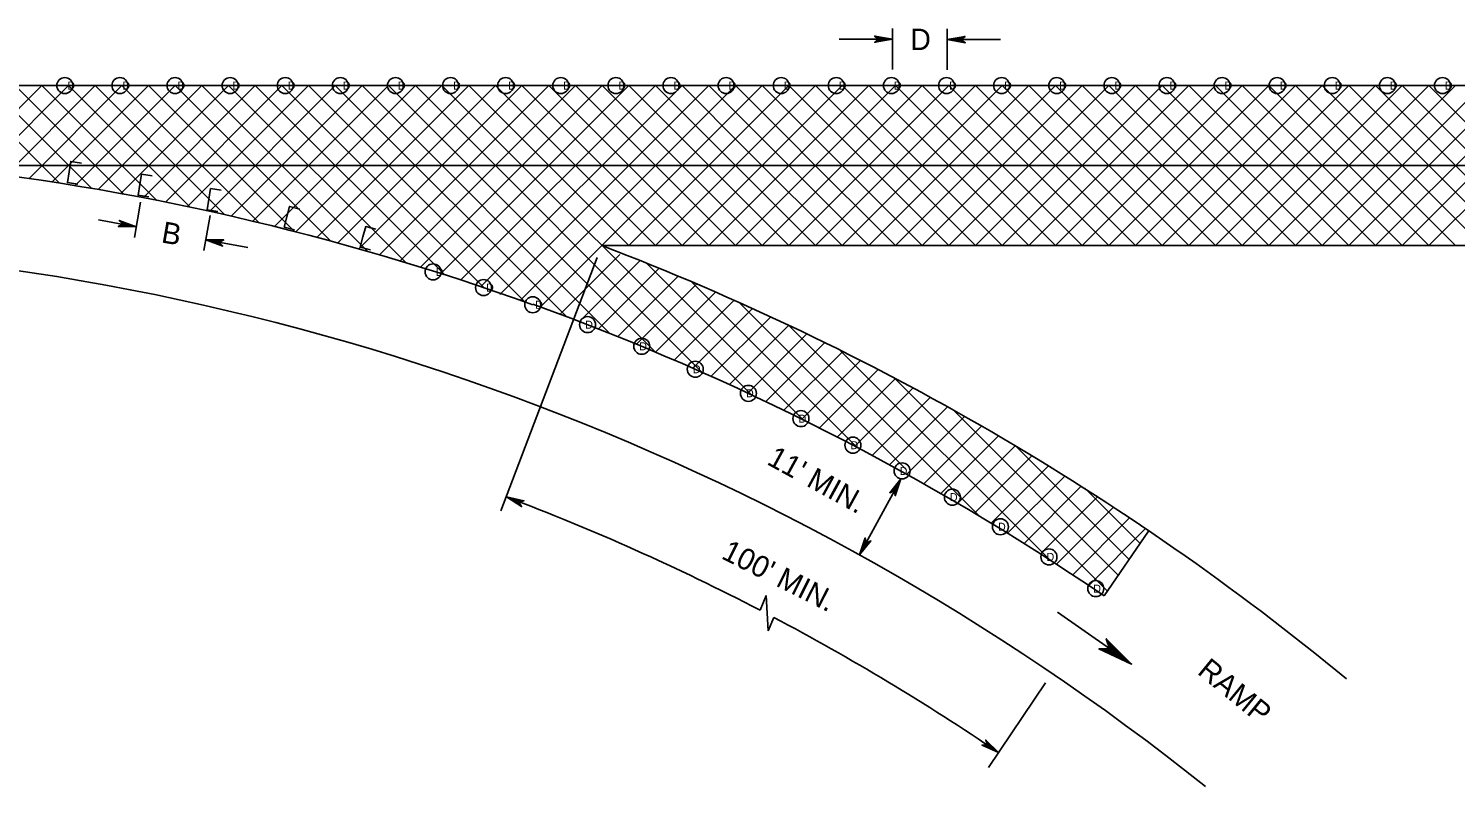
# Model space of a CAD drawing. Extents: x 499945 to 500993, y 499985 to 500645.
# Drawn here: x 500487 to 500754.3, y 500333.8 to 500475.8 of the extents above; entities that cross this region are included whole.
import ezdxf

# ---------------------------------------------------------------- set-up
doc = ezdxf.new("R2010")
doc.units = 0
for name, color, linetype in [('1', 7, 'Continuous'), ('24', 7, 'Continuous'), ('5', 7, 'Continuous'), ('56', 7, 'Continuous'), ('60', 7, 'Continuous')]:
    doc.layers.add(name, color=color, linetype=linetype)

msp = doc.modelspace()

# ---------------------------------------------------------------- linework, layer by layer
at = {"layer": '1'}
for p, q in [((500648.87, 500468.19), (500648.87, 500475.85)), ((500659.15, 500468.13), (500659.15, 500475.79)), ((500648.87, 500473.85), (500638.88, 500473.85)), ((500659.15, 500473.79), (500669.14, 500473.79)), ((500077.46, 500465.17), (500813.85, 500465.17)), ((500411.24, 500465.17), (500813.85, 500465.17)), ((500473.88, 500449.51), (500489.54, 500465.17)), ((500492.82, 500446.9), (500474.55, 500465.17)), ((500478.33, 500448.96), (500494.54, 500465.17)), ((500498.8, 500445.92), (500479.55, 500465.17)), ((500482.75, 500448.38), (500499.53, 500465.17)), ((500504.87, 500444.84), (500484.54, 500465.17)), ((500487.13, 500447.77), (500504.53, 500465.17)), ((500511.05, 500443.66), (500489.54, 500465.17)), ((500491.47, 500447.11), (500509.53, 500465.17)), ((500517.33, 500442.38), (500494.54, 500465.17)), ((500495.78, 500446.43), (500514.52, 500465.17)), ((500523.72, 500440.98), (500499.53, 500465.17)), ((500500.05, 500445.7), (500519.52, 500465.17)), ((500504.29, 500444.95), (500524.51, 500465.17)), ((500530.23, 500439.47), (500504.53, 500465.17)), ((500508.5, 500444.16), (500529.51, 500465.17)), ((500536.88, 500437.82), (500509.53, 500465.17)), ((500512.68, 500443.34), (500534.51, 500465.17)), ((500543.66, 500436.03), (500514.52, 500465.17)), ((500516.82, 500442.49), (500539.5, 500465.17)), ((500550.59, 500434.1), (500519.52, 500465.17)), ((500520.93, 500441.6), (500544.5, 500465.17)), ((500557.68, 500432.01), (500524.51, 500465.17)), ((500525.06, 500440.74), (500549.5, 500465.17)), ((500529.07, 500439.74), (500554.49, 500465.17)), ((500564.94, 500429.74), (500529.51, 500465.17)), ((500533.09, 500438.77), (500559.49, 500465.17)), ((500572.4, 500427.27), (500534.51, 500465.17)), ((500537.08, 500437.77), (500564.48, 500465.17)), ((500579.88, 500424.79), (500539.5, 500465.17)), ((500541.05, 500436.73), (500569.48, 500465.17)), ((500587.78, 500421.89), (500544.5, 500465.17)), ((500544.98, 500435.67), (500574.48, 500465.17)), ((500548.89, 500434.58), (500579.47, 500465.17)), ((500595.94, 500418.73), (500549.5, 500465.17)), ((500552.77, 500433.47), (500584.47, 500465.17)), ((500604.39, 500415.27), (500554.49, 500465.17)), ((500556.62, 500432.33), (500589.47, 500465.17)), ((500613.19, 500411.46), (500559.49, 500465.17)), ((500560.45, 500431.16), (500594.46, 500465.17)), ((500564.25, 500429.96), (500599.46, 500465.17)), ((500622.39, 500407.27), (500564.48, 500465.17)), ((500568.02, 500428.74), (500604.45, 500465.17)), ((500599.46, 500435.19), (500569.48, 500465.17)), ((500571.77, 500427.49), (500609.45, 500465.17)), ((500604.45, 500435.19), (500574.48, 500465.17)), ((500575.3, 500426.02), (500614.45, 500465.17)), ((500579.28, 500425.01), (500619.44, 500465.17)), ((500609.45, 500435.19), (500579.47, 500465.17)), ((500614.45, 500435.19), (500584.47, 500465.17)), ((500619.44, 500435.19), (500589.47, 500465.17)), ((500624.44, 500435.19), (500594.46, 500465.17)), ((500629.43, 500435.19), (500599.46, 500465.17)), ((500615.94, 500453.68), (500604.45, 500465.17)), ((500621.62, 500453), (500609.45, 500465.17)), ((500626.62, 500453), (500614.45, 500465.17)), ((500631.62, 500453), (500619.44, 500465.17)), ((500619.58, 500460.31), (500624.44, 500465.17)), ((500636.61, 500453), (500624.44, 500465.17)), ((500624.57, 500460.31), (500629.43, 500465.17)), ((500629.43, 500435.19), (500659.41, 500465.17)), ((500641.61, 500453), (500629.43, 500465.17)), ((500629.57, 500460.31), (500634.43, 500465.17)), ((500634.43, 500435.19), (500664.41, 500465.17)), ((500646.3, 500453.3), (500634.43, 500465.17)), ((500634.57, 500460.31), (500639.43, 500465.17)), ((500639.43, 500435.19), (500669.4, 500465.17)), ((500669.4, 500435.19), (500639.43, 500465.17)), ((500639.56, 500460.31), (500644.42, 500465.17)), ((500643.82, 500459.57), (500649.42, 500465.17)), ((500644.42, 500435.19), (500674.4, 500465.17)), ((500674.4, 500435.19), (500644.42, 500465.17)), ((500646.17, 500456.93), (500654.42, 500465.17)), ((500649.42, 500435.19), (500679.4, 500465.17)), ((500679.4, 500435.19), (500649.42, 500465.17)), ((500654.42, 500435.19), (500684.39, 500465.17)), ((500684.39, 500435.19), (500654.42, 500465.17)), ((500659.41, 500435.19), (500689.39, 500465.17)), ((500689.39, 500435.19), (500659.41, 500465.17)), ((500664.41, 500435.19), (500694.39, 500465.17)), ((500694.39, 500435.19), (500664.41, 500465.17)), ((500669.4, 500435.19), (500699.38, 500465.17)), ((500699.38, 500435.19), (500669.4, 500465.17)), ((500674.4, 500435.19), (500704.38, 500465.17)), ((500704.38, 500435.19), (500674.4, 500465.17)), ((500679.4, 500435.19), (500709.37, 500465.17)), ((500709.37, 500435.19), (500679.4, 500465.17)), ((500684.39, 500435.19), (500714.37, 500465.17)), ((500714.37, 500435.19), (500684.39, 500465.17)), ((500689.39, 500435.19), (500719.37, 500465.17)), ((500719.37, 500435.19), (500689.39, 500465.17)), ((500694.39, 500435.19), (500724.36, 500465.17)), ((500724.36, 500435.19), (500694.39, 500465.17)), ((500699.38, 500435.19), (500729.36, 500465.17)), ((500729.36, 500435.19), (500699.38, 500465.17)), ((500704.38, 500435.19), (500734.36, 500465.17)), ((500734.36, 500435.19), (500704.38, 500465.17)), ((500709.37, 500435.19), (500739.35, 500465.17)), ((500739.35, 500435.19), (500709.37, 500465.17)), ((500714.37, 500435.19), (500744.35, 500465.17)), ((500744.35, 500435.19), (500714.37, 500465.17)), ((500719.37, 500435.19), (500749.34, 500465.17)), ((500749.34, 500435.19), (500719.37, 500465.17)), ((500724.36, 500435.19), (500754.34, 500465.17)), ((500754.34, 500435.19), (500724.36, 500465.17)), ((500729.36, 500435.19), (500759.34, 500465.17)), ((500759.34, 500435.19), (500729.36, 500465.17)), ((500734.36, 500435.19), (500764.33, 500465.17)), ((500764.33, 500435.19), (500734.36, 500465.17)), ((500769.33, 500435.19), (500739.35, 500465.17)), ((500739.35, 500435.19), (500769.33, 500465.17)), ((500744.35, 500435.19), (500774.32, 500465.17)), ((500774.32, 500435.19), (500744.35, 500465.17)), ((500779.32, 500435.19), (500749.34, 500465.17)), ((500749.35, 500435.19), (500779.32, 500465.17)), ((500582.95, 500423.68), (500619.58, 500460.31)), ((500599.62, 500435.35), (500624.57, 500460.31)), ((500604.45, 500435.19), (500629.57, 500460.31)), ((500609.45, 500435.19), (500634.57, 500460.31)), ((500614.45, 500435.19), (500639.56, 500460.31)), ((500619.44, 500435.19), (500643.82, 500459.57)), ((500624.44, 500435.19), (500646.17, 500456.93)), ((500634.43, 500435.19), (500615.94, 500453.68)), ((500639.43, 500435.19), (500621.62, 500453)), ((500644.42, 500435.19), (500626.62, 500453)), ((500649.42, 500435.19), (500631.61, 500453)), ((500654.42, 500435.19), (500636.61, 500453)), ((500659.41, 500435.19), (500641.61, 500453)), ((500664.41, 500435.19), (500646.3, 500453.3)), ((500417.48, 500450.18), (500813.85, 500450.18)), ((500508.02, 500443.3), (500506.85, 500436.73)), ((500521.04, 500440.84), (500519.87, 500434.27)), ((500594.44, 500435.19), (500813.85, 500435.19)), ((500586.6, 500422.33), (500597.8, 500433.54)), ((500590.22, 500420.96), (500601.63, 500432.37)), ((500632.05, 500402.6), (500602.71, 500431.94)), ((500593.82, 500419.56), (500605.19, 500430.93)), ((500597.4, 500418.14), (500608.73, 500429.47)), ((500600.95, 500416.7), (500612.24, 500427.99)), ((500604.48, 500415.23), (500615.73, 500426.48)), ((500642.28, 500397.36), (500611.22, 500428.42)), ((500607.98, 500413.74), (500619.2, 500424.96)), ((500651.41, 500393.23), (500620.07, 500424.57)), ((500611.47, 500412.23), (500622.65, 500423.41)), ((500614.93, 500410.69), (500626.07, 500421.84)), ((500618.36, 500409.13), (500629.48, 500420.25)), ((500621.78, 500407.55), (500632.86, 500418.63)), ((500665.11, 500384.53), (500629.31, 500420.32)), ((500625.17, 500405.95), (500636.22, 500417)), ((500678.22, 500376.41), (500639.01, 500415.62)), ((500628.54, 500404.32), (500639.57, 500415.35)), ((500631.89, 500402.68), (500642.89, 500413.67)), ((500635.22, 500401.01), (500646.19, 500411.97)), ((500638.53, 500399.32), (500649.47, 500410.26)), ((500689.06, 500370.57), (500649.27, 500410.36)), ((500641.81, 500397.61), (500652.73, 500408.52)), ((500645.08, 500395.88), (500655.97, 500406.76)), ((500648.32, 500394.12), (500659.19, 500404.99)), ((500651.62, 500392.42), (500662.38, 500403.19)), ((500691.16, 500373.46), (500660.11, 500404.52)), ((500654.75, 500390.56), (500665.56, 500401.38)), ((500657.93, 500388.75), (500668.72, 500399.54)), ((500661.09, 500386.91), (500671.86, 500397.69)), ((500693.22, 500376.39), (500671.82, 500397.8)), ((500664.23, 500385.06), (500674.98, 500395.81)), ((500667.35, 500383.18), (500678.08, 500393.92)), ((500670.45, 500381.29), (500681.17, 500392.01)), ((500673.53, 500379.38), (500684.23, 500390.08)), ((500695.2, 500379.42), (500684.89, 500389.73)), ((500676.59, 500377.44), (500687.27, 500388.13)), ((500679.63, 500375.49), (500690.3, 500386.16)), ((500682.65, 500373.51), (500693.3, 500384.17)), ((500685.65, 500371.52), (500696.29, 500382.16)), ((500624.06, 500366.87), (500625.2, 500369.64)), ((500625.2, 500369.64), (500625.39, 500366.32)), ((500625.39, 500366.32), (500625.58, 500363)), ((500625.58, 500363), (500626.62, 500365.53))]:
    msp.add_line(p, q, dxfattribs=at)
for centre, radius, start, end in [((500417.68, 499971.1), 481.7, 70.1193, 84.0477), ((500417.68, 499971.1), 464.3, 51.3777, 88.277), ((500416.19, 499968.44), 499.62, 50.5103, 69.1015), ((500417.68, 499971.1), 481.81, 55.7981, 70.1193)]:
    msp.add_arc(centre, radius, start, end, dxfattribs=at)
at = {"layer": '24'}
msp.add_line((500679.76, 500366.52), (500689.53, 500359.67), dxfattribs=at)
for points in [[(500648.87, 500473.85), (500645.52, 500474.44), (500646.32, 500473.85), (500645.54, 500473.27), (500648.87, 500473.85), (500648.65, 500473.84), (500645.61, 500474.4), (500646.38, 500473.84), (500645.67, 500473.31), (500648.53, 500473.83), (500648.42, 500473.85), (500645.82, 500474.31), (500646.4, 500473.84), (500645.8, 500473.39), (500648.36, 500473.85), (500648.25, 500473.83), (500645.98, 500474.24), (500646.42, 500473.85), (500645.97, 500473.44), (500647.93, 500473.83), (500647.74, 500473.83), (500646.15, 500474.16), (500646.46, 500473.86), (500646.13, 500473.53), (500647.71, 500473.85), (500647.53, 500473.86), (500646.33, 500474.07), (500646.56, 500473.83), (500646.31, 500473.6), (500647.36, 500473.85), (500647.2, 500473.87), (500646.48, 500474), (500646.6, 500473.84), (500646.4, 500473.66), (500647.11, 500473.85), (500646.64, 500473.96), (500646.71, 500473.83), (500646.5, 500473.71), (500646.99, 500473.83), (500646.68, 500473.91), (500646.81, 500473.81), (500646.66, 500473.75), (500646.81, 500473.84), (500646.73, 500473.86)], [(500659.15, 500473.79), (500662.5, 500473.2), (500661.7, 500473.79), (500662.48, 500474.37), (500659.15, 500473.79), (500659.37, 500473.8), (500662.41, 500473.24), (500661.64, 500473.8), (500662.35, 500474.33), (500659.49, 500473.81), (500659.6, 500473.79), (500662.2, 500473.33), (500661.62, 500473.8), (500662.22, 500474.25), (500659.66, 500473.79), (500659.77, 500473.81), (500662.04, 500473.4), (500661.6, 500473.79), (500662.05, 500474.2), (500660.09, 500473.81), (500660.28, 500473.81), (500661.87, 500473.48), (500661.56, 500473.78), (500661.89, 500474.11), (500660.31, 500473.79), (500660.49, 500473.78), (500661.69, 500473.57), (500661.46, 500473.81), (500661.71, 500474.04), (500660.66, 500473.79), (500660.83, 500473.77), (500661.54, 500473.64), (500661.43, 500473.8), (500661.62, 500473.98), (500660.91, 500473.79), (500661.38, 500473.68), (500661.31, 500473.81), (500661.52, 500473.93), (500661.03, 500473.81), (500661.34, 500473.73), (500661.21, 500473.83), (500661.36, 500473.89), (500661.21, 500473.8), (500661.29, 500473.78)], [(500507.21, 500438.72), (500504.01, 500439.89), (500504.7, 500439.17), (500503.82, 500438.73), (500507.21, 500438.72), (500506.99, 500438.75), (500504.1, 500439.83), (500504.76, 500439.15), (500503.96, 500438.75), (500506.87, 500438.76), (500506.76, 500438.8), (500504.28, 500439.71), (500504.77, 500439.15), (500504.1, 500438.8), (500506.71, 500438.81), (500506.6, 500438.81), (500504.43, 500439.61), (500504.8, 500439.15), (500504.28, 500438.83), (500506.28, 500438.87), (500506.09, 500438.9), (500504.58, 500439.5), (500504.83, 500439.15), (500504.45, 500438.88), (500506.06, 500438.92), (500505.89, 500438.97), (500504.75, 500439.38), (500504.93, 500439.11), (500504.65, 500438.93), (500505.72, 500438.98), (500505.56, 500439.03), (500504.88, 500439.29), (500504.97, 500439.11), (500504.74, 500438.97), (500505.47, 500439.03), (500505.03, 500439.22), (500505.07, 500439.08), (500504.85, 500438.99), (500505.35, 500439.03), (500505.06, 500439.16), (500505.17, 500439.04), (500505.02, 500439.01), (500505.18, 500439.07), (500505.1, 500439.1)], [(500520.22, 500436.26), (500523.42, 500435.09), (500522.73, 500435.81), (500523.61, 500436.25), (500520.22, 500436.26), (500520.44, 500436.22), (500523.33, 500435.15), (500522.67, 500435.83), (500523.47, 500436.22), (500520.56, 500436.21), (500520.67, 500436.18), (500523.15, 500435.27), (500522.66, 500435.83), (500523.33, 500436.17), (500520.72, 500436.17), (500520.83, 500436.17), (500523, 500435.36), (500522.63, 500435.83), (500523.15, 500436.15), (500521.15, 500436.11), (500521.34, 500436.08), (500522.85, 500435.48), (500522.59, 500435.82), (500522.98, 500436.09), (500521.37, 500436.05), (500521.54, 500436.01), (500522.68, 500435.6), (500522.5, 500435.87), (500522.78, 500436.05), (500521.71, 500435.99), (500521.87, 500435.95), (500522.55, 500435.69), (500522.46, 500435.87), (500522.69, 500436.01), (500521.96, 500435.95), (500522.4, 500435.76), (500522.35, 500435.89), (500522.58, 500435.98), (500522.08, 500435.94), (500522.37, 500435.81), (500522.26, 500435.94), (500522.41, 500435.97), (500522.25, 500435.9), (500522.32, 500435.87)], [(500650.45, 500391.51), (500648.35, 500388.87), (500649.24, 500389.29), (500649.38, 500388.33), (500650.45, 500391.51), (500650.35, 500391.32), (500648.43, 500388.94), (500649.28, 500389.34), (500649.4, 500388.47), (500650.3, 500391.21), (500650.24, 500391.12), (500648.6, 500389.07), (500649.29, 500389.36), (500649.4, 500388.62), (500650.21, 500391.07), (500650.17, 500390.97), (500648.74, 500389.18), (500649.29, 500389.38), (500649.43, 500388.79), (500650.02, 500390.69), (500649.93, 500390.52), (500648.89, 500389.29), (500649.3, 500389.42), (500649.43, 500388.97), (500649.9, 500390.5), (500649.81, 500390.35), (500649.06, 500389.4), (500649.37, 500389.49), (500649.45, 500389.17), (500649.74, 500390.2), (500649.64, 500390.06), (500649.18, 500389.5), (500649.38, 500389.53), (500649.44, 500389.27), (500649.62, 500389.98), (500649.3, 500389.62), (500649.44, 500389.62), (500649.46, 500389.38), (500649.58, 500389.87), (500649.36, 500389.64), (500649.51, 500389.7), (500649.49, 500389.54), (500649.48, 500389.72), (500649.43, 500389.66)], [(500576.55, 500388.12), (500579.39, 500386.29), (500578.89, 500387.14), (500579.83, 500387.37), (500576.55, 500388.12), (500576.76, 500388.04), (500579.32, 500386.37), (500578.83, 500387.17), (500579.69, 500387.38), (500576.87, 500388), (500576.97, 500387.94), (500579.17, 500386.52), (500578.82, 500387.18), (500579.54, 500387.36), (500577.02, 500387.92), (500577.12, 500387.9), (500579.05, 500386.65), (500578.79, 500387.18), (500579.36, 500387.38), (500577.42, 500387.77), (500577.59, 500387.7), (500578.93, 500386.79), (500578.76, 500387.18), (500579.19, 500387.36), (500577.62, 500387.67), (500577.78, 500387.59), (500578.79, 500386.95), (500578.67, 500387.25), (500578.99, 500387.36), (500577.93, 500387.54), (500578.08, 500387.46), (500578.69, 500387.06), (500578.64, 500387.25), (500578.89, 500387.34), (500578.17, 500387.44), (500578.55, 500387.16), (500578.54, 500387.3), (500578.78, 500387.34), (500578.28, 500387.41), (500578.53, 500387.22), (500578.45, 500387.37), (500578.61, 500387.36), (500578.44, 500387.33), (500578.51, 500387.29)], [(500642.71, 500377.22), (500644.82, 500379.86), (500643.92, 500379.45), (500643.78, 500380.41), (500642.71, 500377.22), (500642.81, 500377.42), (500644.73, 500379.8), (500643.89, 500379.4), (500643.76, 500380.27), (500642.86, 500377.53), (500642.93, 500377.62), (500644.56, 500379.67), (500643.88, 500379.38), (500643.77, 500380.12), (500642.95, 500377.66), (500642.99, 500377.77), (500644.42, 500379.56), (500643.87, 500379.36), (500643.73, 500379.94), (500643.14, 500378.05), (500643.23, 500378.22), (500644.27, 500379.45), (500643.86, 500379.32), (500643.73, 500379.77), (500643.26, 500378.24), (500643.36, 500378.39), (500644.1, 500379.33), (500643.79, 500379.24), (500643.71, 500379.57), (500643.43, 500378.54), (500643.52, 500378.68), (500643.98, 500379.24), (500643.78, 500379.21), (500643.72, 500379.47), (500643.55, 500378.76), (500643.87, 500379.12), (500643.72, 500379.12), (500643.71, 500379.36), (500643.59, 500378.87), (500643.8, 500379.1), (500643.65, 500379.04), (500643.67, 500379.2), (500643.68, 500379.02), (500643.73, 500379.08)], [(500693.67, 500356.77), (500687.55, 500359.62), (500689.53, 500359.67), (500688.92, 500361.51), (500693.67, 500356.77), (500693.32, 500357.04), (500687.76, 500359.59), (500689.64, 500359.62), (500689.09, 500361.28), (500693.13, 500357.19), (500692.93, 500357.29), (500688.18, 500359.5), (500689.67, 500359.6), (500689.21, 500361.02), (500692.85, 500357.35), (500692.69, 500357.5), (500688.53, 500359.42), (500689.7, 500359.56), (500689.43, 500360.73), (500692.16, 500357.87), (500691.86, 500358.09), (500688.9, 500359.37), (500689.74, 500359.5), (500689.58, 500360.42), (500691.78, 500358.1), (500691.48, 500358.28), (500689.3, 500359.31), (500689.94, 500359.43), (500689.8, 500360.08), (500691.22, 500358.49), (500690.93, 500358.65), (500689.61, 500359.25), (500689.98, 500359.37), (500689.87, 500359.89), (500690.81, 500358.78), (500689.92, 500359.13), (500690.18, 500359.26), (500689.99, 500359.7), (500690.64, 500358.94), (500690.05, 500359.16), (500690.37, 500359.18), (500690.2, 500359.45), (500690.33, 500359.13), (500690.19, 500359.19)], [(500668.73, 500340.2), (500665.66, 500341.6), (500666.65, 500341.63), (500666.34, 500342.55), (500668.73, 500340.2), (500668.56, 500340.33), (500665.76, 500341.58), (500666.7, 500341.6), (500666.42, 500342.44), (500668.46, 500340.41), (500668.36, 500340.45), (500665.98, 500341.54), (500666.72, 500341.59), (500666.48, 500342.3), (500668.32, 500340.48), (500668.24, 500340.56), (500666.15, 500341.5), (500666.73, 500341.57), (500666.6, 500342.16), (500667.98, 500340.74), (500667.82, 500340.85), (500666.34, 500341.48), (500666.76, 500341.55), (500666.67, 500342.01), (500667.78, 500340.85), (500667.63, 500340.95), (500666.54, 500341.45), (500666.86, 500341.51), (500666.78, 500341.84), (500667.5, 500341.05), (500667.36, 500341.13), (500666.69, 500341.42), (500666.88, 500341.48), (500666.82, 500341.74), (500667.29, 500341.19), (500666.85, 500341.36), (500666.98, 500341.43), (500666.88, 500341.65), (500667.21, 500341.27), (500666.91, 500341.38), (500667.07, 500341.39), (500666.99, 500341.52), (500667.05, 500341.36), (500666.98, 500341.39)]]:
    msp.add_lwpolyline(points, dxfattribs=at)
at = {"layer": '5'}
for p, q in [((500411.24, 500465.17), (500813.85, 500465.17)), ((500507.21, 500438.72), (500500.16, 500439.98)), ((500528.14, 500434.85), (500520.22, 500436.26)), ((500575.49, 500385.5), (500593.55, 500432.93)), ((500651.08, 500392.61), (500651.08, 500392.61)), ((500650.42, 500391.41), (500642.71, 500377.22)), ((500696.83, 500381.68), (500688.52, 500369.59)), ((500677.54, 500353.29), (500666.86, 500337.41))]:
    msp.add_line(p, q, dxfattribs=at)
for start, end in [(62.5331, 69.2765), (55.7905, 62.1583)]:
    msp.add_arc((500420.01, 499974.34), 442.4, start, end, dxfattribs=at)
at = {"layer": '56'}
for points in [[(500496.92, 500450.64), (500494.94, 500450.95), (500494.63, 500448.98), (500494.32, 500447), (500496.29, 500446.69)], [(500510.18, 500448.27), (500508.21, 500448.58), (500507.89, 500446.61), (500507.58, 500444.63), (500509.55, 500444.32)], [(500523.09, 500445.54), (500521.12, 500445.86), (500520.8, 500443.88), (500520.49, 500441.91), (500522.46, 500441.6)], [(500537.86, 500442.01), (500535.93, 500442.52), (500535.42, 500440.59), (500534.91, 500438.65), (500536.84, 500438.14)], [(500552.12, 500438.24), (500550.19, 500438.75), (500549.68, 500436.82), (500549.17, 500434.89), (500551.1, 500434.38)]]:
    msp.add_lwpolyline(points, dxfattribs=at)
for centre in [(500493.83, 500465.17), (500504.15, 500465.17), (500514.47, 500465.17), (500524.8, 500465.17), (500535.12, 500465.17), (500545.44, 500465.17), (500555.77, 500465.17), (500566.09, 500465.17), (500576.41, 500465.17), (500586.74, 500465.17), (500597.06, 500465.17), (500607.38, 500465.17), (500617.71, 500465.17), (500628.03, 500465.17), (500638.35, 500465.17), (500648.68, 500465.17), (500659, 500465.17), (500669.32, 500465.17), (500679.65, 500465.17), (500689.97, 500465.17), (500700.29, 500465.17), (500710.62, 500465.17), (500720.94, 500465.17), (500731.26, 500465.17), (500741.59, 500465.17), (500751.91, 500465.17), (500562.82, 500430.26), (500572.28, 500427.32), (500581.49, 500424.09), (500591.76, 500420.37), (500601.9, 500416.31), (500611.94, 500412.02), (500621.89, 500407.5), (500631.73, 500402.76), (500641.46, 500397.79), (500650.68, 500392.96), (500660.09, 500388.05), (500669.1, 500382.5), (500678.19, 500376.86), (500686.95, 500370.91)]:
    msp.add_circle(centre, 1.5, dxfattribs=at)
at = {"layer": '60'}
for centre in [(500493.83, 500465.17), (500504.15, 500465.17), (500514.47, 500465.17), (500524.8, 500465.17), (500535.12, 500465.17), (500545.44, 500465.17), (500555.77, 500465.17), (500566.09, 500465.17), (500576.41, 500465.17), (500586.74, 500465.17), (500597.06, 500465.17), (500607.38, 500465.17), (500617.71, 500465.17), (500628.03, 500465.17), (500638.35, 500465.17), (500648.68, 500465.17), (500659, 500465.17), (500669.32, 500465.17), (500679.65, 500465.17), (500689.97, 500465.17), (500700.29, 500465.17), (500710.62, 500465.17), (500720.94, 500465.17), (500731.26, 500465.17), (500741.59, 500465.17), (500751.91, 500465.17), (500562.82, 500430.26), (500572.28, 500427.32), (500581.49, 500424.09), (500591.76, 500420.37), (500601.9, 500416.31), (500611.94, 500412.02), (500621.89, 500407.5), (500631.73, 500402.76), (500641.46, 500397.79), (500650.68, 500392.96), (500660.09, 500388.05), (500669.1, 500382.5), (500678.19, 500376.86), (500686.95, 500370.91)]:
    msp.add_circle(centre, 1.5, dxfattribs=at)

# ---------------------------------------------------------------- texts
at = {"layer": '1'}
msp.add_text('D', height=4, dxfattribs=at).set_placement((500652.2, 500471.82))
for s, rotation, p in [('B', 350.1084, (500511.74, 500435.8)), ("11' MIN.", 331.2447, (500625.14, 500394.32)), ("100' MIN.", 333.3289, (500616.61, 500376.65)), ('RAMP', 320.7307, (500705.79, 500355.08))]:
    msp.add_text(s, height=4, rotation=rotation, dxfattribs=at).set_placement(p)
at = {"layer": '56'}
for p in [(500494.29, 500464.42), (500504.61, 500464.42), (500514.93, 500464.42), (500525.26, 500464.42), (500535.58, 500464.42), (500545.9, 500464.42), (500556.23, 500464.42), (500566.55, 500464.42), (500576.87, 500464.42), (500587.2, 500464.42), (500597.52, 500464.42), (500607.84, 500464.42), (500618.17, 500464.42), (500628.49, 500464.42), (500638.81, 500464.42), (500649.14, 500464.42), (500659.46, 500464.42), (500669.78, 500464.42), (500680.11, 500464.42), (500690.43, 500464.42), (500700.75, 500464.42), (500711.08, 500464.42), (500721.4, 500464.42), (500731.72, 500464.42), (500742.05, 500464.42), (500752.37, 500464.42), (500563.29, 500429.51), (500572.74, 500426.57), (500581.95, 500423.34), (500591.3, 500419.62), (500601.44, 500415.56), (500611.48, 500411.27), (500621.43, 500406.75), (500631.27, 500402.01), (500641, 500397.04), (500650.22, 500392.21), (500659.63, 500387.3), (500668.64, 500381.75), (500677.73, 500376.11), (500686.49, 500370.16)]:
    msp.add_text('D', height=1.5, dxfattribs=at).set_placement(p)

doc.saveas('drawing.dxf')
